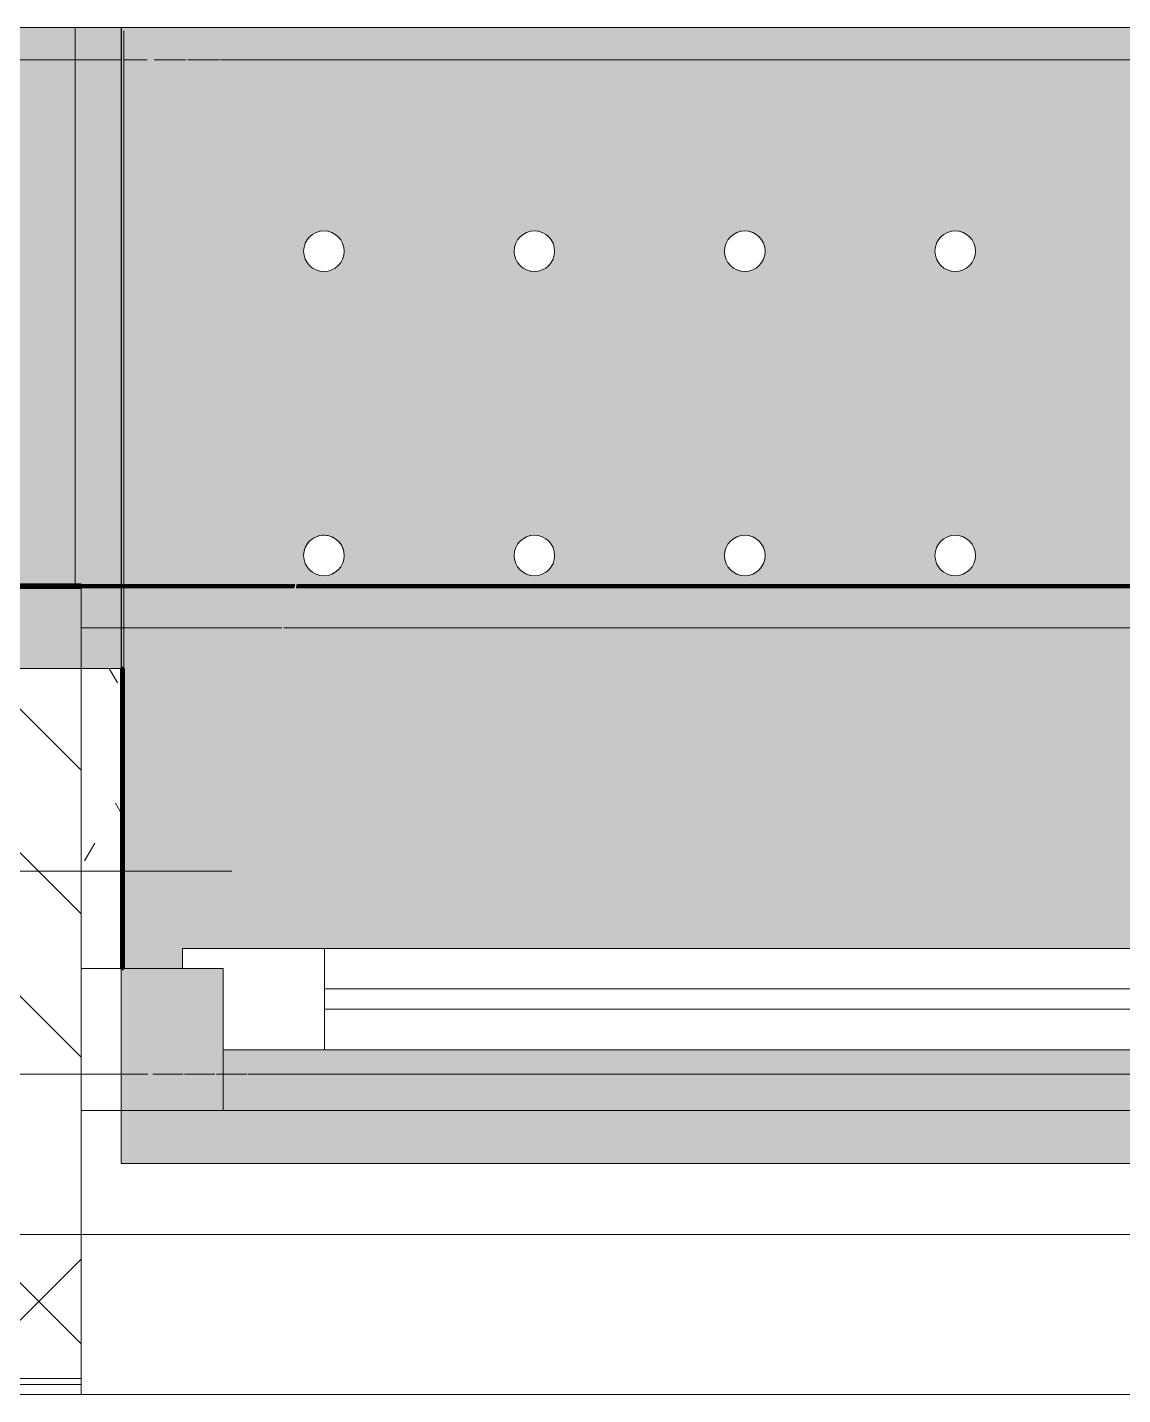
# Model space of a CAD drawing. Header units: millimetres. Extents: x 35524 to 235479, y -8553 to 29000.
# Drawn here: x 61584 to 62124, y -258 to 416 of the extents above; entities that cross this region are included whole.
import ezdxf

# ---------------------------------------------------------------- set-up
doc = ezdxf.new("R2010")
doc.units = ezdxf.units.MM
doc.linetypes.add('Осевая', pattern=[3175, 635, -476.25, 1587.5, -476.25])
for name, color, linetype, lineweight in [('A-GLAZ', 7, 'Continuous', 9), ('A-GLAZ-1', 7, 'Continuous', 13), ('A-WALL', 7, 'Continuous', 9), ('I-WALL', 7, 'Continuous', 9), ('Оси-2', 7, 'Осевая', 9)]:
    doc.layers.add(name, color=color, linetype=linetype, lineweight=lineweight)
for name, color, linetype, lineweight, true_color in [('A-WALL-1', 7, 'Continuous', 9, 0xc0c0c0), ('A-WALL-2', 7, 'Continuous', 9, 0xcbc7bf), ('I-WALL-12', 7, 'Continuous', 53, 0xeaa7bf), ('I-WALL-18', 7, 'Continuous', 80, 0xffd2ff), ('I-WALL-4', 7, 'Continuous', 9, 0xc0c0c0), ('I-WALL-5', 7, 'Continuous', 9, 0xcbc7bf), ('I-WALL-8', 7, 'Continuous', 80, 0xff80c0), ('S-WALL-ANLY', 7, 'Continuous', 13, 0x008040), ('S-WALL-ANLY-1', 7, 'Continuous', 5, 0x008040), ('Знаки-1', 7, 'Continuous', 9, 0xd4ccbd), ('Знаки-3', 9, 'Continuous', 9, 0x808080), ('Знаки-4', 7, 'Continuous', 9, 0xaba79f), ('Знаки-5', 7, 'Continuous', 9, 0xc1bbaf), ('Знаки-6', 7, 'Continuous', 9, 0xd5cdbe), ('Знаки-7', 7, 'Continuous', 9, 0xd1cabb), ('Знаки-8', 7, 'Continuous', 9, 0xccc5b7)]:
    doc.layers.add(name, color=color, linetype=linetype, lineweight=lineweight, true_color=true_color)
doc.layers.add('Знаки-2', color=7, linetype='Continuous', lineweight=9, transparency=0.5)
pattern_1 = [(0, (0, 0), (121.92, 30.48), [10.058, -81.382, 10.058, -81.382, -487.68]), (0, (0, 0), (121.92, 30.48), [-182.88, 10.058, -172.822, 10.058, -81.382, -213.36]), (0, (0, 0), (121.92, 30.48), [-457.2, 10.058, -50.902, 10.058, -142.342]), (120, (45.72, 15.24), (-87.356454, 90.345817), [10.058, -81.382, 10.058, -81.382, -487.68]), (120, (45.72, 15.24), (-87.356454, 90.345817), [-182.88, 10.058, -172.822, 10.058, -81.382, -213.36]), (120, (45.72, 15.24), (-87.356454, 90.345817), [-457.2, 10.058, -50.902, 10.058, -142.342]), (240, (60.96, 76.2), (-34.563546, -120.825817), [10.058, -81.382, 10.058, -81.382, -487.68]), (240, (60.96, 76.2), (-34.563546, -120.825817), [-182.88, 10.058, -172.822, 10.058, -81.382, -213.36]), (240, (60.96, 76.2), (-34.563546, -120.825817), [-457.2, 10.058, -50.902, 10.058, -142.342])]

# ---------------------------------------------------------------- blocks, each defined once
blk = doc.blocks.new('120_Окно_СКБ_2Ст - 120_Окно_СКБ_2Ст 2100х2400 _мал створка справа_-22446225-План отделки стен 3 этажа в осях 12-23')
at = {"layer": 'A-GLAZ'}
for p, q in [((993.33, -57), (-993.52, -57)), ((1002.44, -57), (993.6, -57)), ((1011.74, -57), (1002.9, -57)), ((1021.04, -57), (1012.2, -57)), ((1030.24, -57), (1022.43, -57)), ((1050, -57), (1030.24, -57)), ((270, -107), (930, -107)), ((930, -117), (270, -117)), ((1001.41, -127), (1030, -127))]:
    blk.add_line(p, q, dxfattribs=at)
at = {"layer": 'A-GLAZ-1'}
for p, q in [((980, -127), (980, -57)), ((980, -57), (1050, -57)), ((1050, -57), (1050, -127)), ((980, -87), (220, -87)), ((930, -137), (930, -87)), ((980, -127), (980, -87)), ((1050, -127), (980, -127)), ((1000, -127), (980, -127)), ((1000, -137), (1000, -127)), ((200, -137), (1000, -137)), ((1000, -137), (200, -137))]:
    blk.add_line(p, q, dxfattribs=at)
blk = doc.blocks.new('Зашивка радиатора_ с перфорацией М5 - Зашивка радиатора_ с перфорацией М5-V78-План отделки стен 3 этажа в осях 12-23')
at = {"layer": 'Знаки-2'}
h = blk.add_hatch(color=256, dxfattribs=at)
h.paths.add_polyline_path([(1750, 380), (-310, 380), (-310, -179.94), (1750, -179.94), (1750, 337)])
h.paths.add_polyline_path([(-251.57, 324), (869.76, 324), (869.76, 284), (889.76, 284), (889.76, 274), (-280.24, 274), (-279.34, 284), (-260.24, 284), (-260.24, 324), (-252, 324)])
h.paths.add_polyline_path([(1033.54, 324), (1699.76, 324), (1699.76, 284), (1719.76, 284), (1719.76, 274), (919.76, 274), (919.76, 284), (939.76, 284), (939.76, 324)])
h.paths.add_polyline_path([(1027.5, 90.35), (1032.5, 89.02), (1036.16, 85.35), (1037.5, 80.35), (1036.16, 75.35), (1032.5, 71.69), (1027.5, 70.35), (1022.5, 71.69), (1018.84, 75.35), (1017.5, 80.35), (1018.84, 85.35), (1022.5, 89.02), (1024.91, 90.01)])
h.paths.add_polyline_path([(1650, 90.35), (1655, 89.02), (1658.66, 85.35), (1660, 80.35), (1658.66, 75.35), (1655, 71.69), (1650, 70.35), (1645, 71.69), (1641.34, 75.35), (1640, 80.35), (1641.34, 85.35), (1645, 89.02), (1647.41, 90.01)])
h.paths.add_polyline_path([(1546.25, 90.35), (1551.25, 89.02), (1554.91, 85.35), (1556.25, 80.35), (1554.91, 75.35), (1551.25, 71.69), (1546.25, 70.35), (1541.25, 71.69), (1537.59, 75.35), (1536.25, 80.35), (1537.59, 85.35), (1541.25, 89.02), (1543.66, 90.01)])
h.paths.add_polyline_path([(1131.25, 90.35), (1136.25, 89.02), (1139.91, 85.35), (1141.25, 80.35), (1139.91, 75.35), (1136.25, 71.69), (1131.25, 70.35), (1126.25, 71.69), (1122.59, 75.35), (1121.25, 80.35), (1122.59, 85.35), (1126.25, 89.02), (1128.66, 90.01)])
h.paths.add_polyline_path([(923.75, 90.35), (928.75, 89.02), (932.41, 85.35), (933.75, 80.35), (932.41, 75.35), (928.75, 71.69), (923.75, 70.35), (918.75, 71.69), (915.09, 75.35), (913.75, 80.35), (915.09, 85.35), (918.75, 89.02), (921.16, 90.01)])
h.paths.add_polyline_path([(1442.5, 90.35), (1447.5, 89.02), (1451.16, 85.35), (1452.5, 80.35), (1451.16, 75.35), (1447.5, 71.69), (1442.5, 70.35), (1437.5, 71.69), (1433.84, 75.35), (1432.5, 80.35), (1433.84, 85.35), (1437.5, 89.02), (1439.91, 90.01)])
h.paths.add_polyline_path([(820, 90.35), (825, 89.02), (828.66, 85.35), (830, 80.35), (828.66, 75.35), (825, 71.69), (820, 70.35), (815, 71.69), (811.34, 75.35), (810, 80.35), (811.34, 85.35), (815, 89.02), (817.41, 90.01)])
h.paths.add_polyline_path([(1235, 90.35), (1240, 89.02), (1243.66, 85.35), (1245, 80.35), (1243.66, 75.35), (1240, 71.69), (1235, 70.35), (1230, 71.69), (1226.34, 75.35), (1225, 80.35), (1226.34, 85.35), (1230, 89.02), (1232.41, 90.01)])
h.paths.add_polyline_path([(1338.75, 90.35), (1343.75, 89.02), (1347.41, 85.35), (1348.75, 80.35), (1347.41, 75.35), (1343.75, 71.69), (1338.75, 70.35), (1333.75, 71.69), (1330.09, 75.35), (1328.75, 80.35), (1330.09, 85.35), (1333.75, 89.02), (1336.16, 90.01)])
h.paths.add_polyline_path([(-113.75, 90.35), (-108.75, 89.02), (-105.09, 85.35), (-103.75, 80.35), (-105.09, 75.35), (-108.75, 71.69), (-113.75, 70.35), (-118.75, 71.69), (-122.41, 75.35), (-123.75, 80.35), (-122.41, 85.35), (-118.75, 89.02), (-116.34, 90.01)])
h.paths.add_polyline_path([(-217.5, 90.35), (-212.5, 89.02), (-208.84, 85.35), (-207.5, 80.35), (-208.84, 75.35), (-212.5, 71.69), (-217.5, 70.35), (-222.5, 71.69), (-226.16, 75.35), (-227.5, 80.35), (-226.16, 85.35), (-222.5, 89.02), (-220.09, 90.01)])
h.paths.add_polyline_path([(-10, 90.35), (-5, 89.02), (-1.34, 85.35), (0, 80.35), (-1.34, 75.35), (-5, 71.69), (-10, 70.35), (-15, 71.69), (-18.66, 75.35), (-20, 80.35), (-18.66, 85.35), (-15, 89.02), (-12.59, 90.01)])
h.paths.add_polyline_path([(197.5, 90.35), (202.5, 89.02), (206.16, 85.35), (207.5, 80.35), (206.16, 75.35), (202.5, 71.69), (197.5, 70.35), (192.5, 71.69), (188.84, 75.35), (187.5, 80.35), (188.84, 85.35), (192.5, 89.02), (194.91, 90.01)])
h.paths.add_polyline_path([(93.75, 90.35), (98.75, 89.02), (102.41, 85.35), (103.75, 80.35), (102.41, 75.35), (98.75, 71.69), (93.75, 70.35), (88.75, 71.69), (85.09, 75.35), (83.75, 80.35), (85.09, 85.35), (88.75, 89.02), (91.16, 90.01)])
h.paths.add_polyline_path([(405, 90.35), (410, 89.02), (413.66, 85.35), (415, 80.35), (413.66, 75.35), (410, 71.69), (405, 70.35), (400, 71.69), (396.34, 75.35), (395, 80.35), (396.34, 85.35), (400, 89.02), (402.41, 90.01)])
h.paths.add_polyline_path([(301.25, 90.35), (306.25, 89.02), (309.91, 85.35), (311.25, 80.35), (309.91, 75.35), (306.25, 71.69), (301.25, 70.35), (296.25, 71.69), (292.59, 75.35), (291.25, 80.35), (292.59, 85.35), (296.25, 89.02), (298.66, 90.01)])
h.paths.add_polyline_path([(716.25, 90.35), (721.25, 89.02), (724.91, 85.35), (726.25, 80.35), (724.91, 75.35), (721.25, 71.69), (716.25, 70.35), (711.25, 71.69), (707.59, 75.35), (706.25, 80.35), (707.59, 85.35), (711.25, 89.02), (713.66, 90.01)])
h.paths.add_polyline_path([(612.5, 90.35), (617.5, 89.02), (621.16, 85.35), (622.5, 80.35), (621.16, 75.35), (617.5, 71.69), (612.5, 70.35), (607.5, 71.69), (603.84, 75.35), (602.5, 80.35), (603.84, 85.35), (607.5, 89.02), (609.91, 90.01)])
h.paths.add_polyline_path([(508.75, 90.35), (513.75, 89.02), (517.41, 85.35), (518.75, 80.35), (517.41, 75.35), (513.75, 71.69), (508.75, 70.35), (503.75, 71.69), (500.09, 75.35), (498.75, 80.35), (500.09, 85.35), (503.75, 89.02), (506.16, 90.01)])
h.paths.add_polyline_path([(1027.5, -59.65), (1032.5, -60.98), (1036.16, -64.65), (1037.5, -69.65), (1036.16, -74.65), (1032.5, -78.31), (1027.5, -79.65), (1022.5, -78.31), (1018.84, -74.65), (1017.5, -69.65), (1018.84, -64.65), (1022.5, -60.98), (1024.91, -59.99)])
h.paths.add_polyline_path([(1546.25, -59.65), (1551.25, -60.98), (1554.91, -64.65), (1556.25, -69.65), (1554.91, -74.65), (1551.25, -78.31), (1546.25, -79.65), (1541.25, -78.31), (1537.59, -74.65), (1536.25, -69.65), (1537.59, -64.65), (1541.25, -60.98), (1543.66, -59.99)])
h.paths.add_polyline_path([(716.25, -59.65), (721.25, -60.98), (724.91, -64.65), (726.25, -69.65), (724.91, -74.65), (721.25, -78.31), (716.25, -79.65), (711.25, -78.31), (707.59, -74.65), (706.25, -69.65), (707.59, -64.65), (711.25, -60.98), (713.66, -59.99)])
h.paths.add_polyline_path([(1442.5, -59.65), (1447.5, -60.98), (1451.16, -64.65), (1452.5, -69.65), (1451.16, -74.65), (1447.5, -78.31), (1442.5, -79.65), (1437.5, -78.31), (1433.84, -74.65), (1432.5, -69.65), (1433.84, -64.65), (1437.5, -60.98), (1439.91, -59.99)])
h.paths.add_polyline_path([(1650, -59.65), (1655, -60.98), (1658.66, -64.65), (1660, -69.65), (1658.66, -74.65), (1655, -78.31), (1650, -79.65), (1645, -78.31), (1641.34, -74.65), (1640, -69.65), (1641.34, -64.65), (1645, -60.98), (1647.41, -59.99)])
h.paths.add_polyline_path([(820, -59.65), (825, -60.98), (828.66, -64.65), (830, -69.65), (828.66, -74.65), (825, -78.31), (820, -79.65), (815, -78.31), (811.34, -74.65), (810, -69.65), (811.34, -64.65), (815, -60.98), (817.41, -59.99)])
h.paths.add_polyline_path([(923.75, -59.65), (928.75, -60.98), (932.41, -64.65), (933.75, -69.65), (932.41, -74.65), (928.75, -78.31), (923.75, -79.65), (918.75, -78.31), (915.09, -74.65), (913.75, -69.65), (915.09, -64.65), (918.75, -60.98), (921.16, -59.99)])
h.paths.add_polyline_path([(1131.25, -59.65), (1136.25, -60.98), (1139.91, -64.65), (1141.25, -69.65), (1139.91, -74.65), (1136.25, -78.31), (1131.25, -79.65), (1126.25, -78.31), (1122.59, -74.65), (1121.25, -69.65), (1122.59, -64.65), (1126.25, -60.98), (1128.66, -59.99)])
h.paths.add_polyline_path([(1235, -59.65), (1240, -60.98), (1243.66, -64.65), (1245, -69.65), (1243.66, -74.65), (1240, -78.31), (1235, -79.65), (1230, -78.31), (1226.34, -74.65), (1225, -69.65), (1226.34, -64.65), (1230, -60.98), (1232.41, -59.99)])
h.paths.add_polyline_path([(1338.75, -59.65), (1343.75, -60.98), (1347.41, -64.65), (1348.75, -69.65), (1347.41, -74.65), (1343.75, -78.31), (1338.75, -79.65), (1333.75, -78.31), (1330.09, -74.65), (1328.75, -69.65), (1330.09, -64.65), (1333.75, -60.98), (1336.16, -59.99)])
h.paths.add_polyline_path([(197.5, -59.65), (202.5, -60.98), (206.16, -64.65), (207.5, -69.65), (206.16, -74.65), (202.5, -78.31), (197.5, -79.65), (192.5, -78.31), (188.84, -74.65), (187.5, -69.65), (188.84, -64.65), (192.5, -60.98), (194.91, -59.99)])
h.paths.add_polyline_path([(-10, -59.65), (-5, -60.98), (-1.34, -64.65), (0, -69.65), (-1.34, -74.65), (-5, -78.31), (-10, -79.65), (-15, -78.31), (-18.66, -74.65), (-20, -69.65), (-18.66, -64.65), (-15, -60.98), (-12.59, -59.99)])
h.paths.add_polyline_path([(301.25, -59.65), (306.25, -60.98), (309.91, -64.65), (311.25, -69.65), (309.91, -74.65), (306.25, -78.31), (301.25, -79.65), (296.25, -78.31), (292.59, -74.65), (291.25, -69.65), (292.59, -64.65), (296.25, -60.98), (298.66, -59.99)])
h.paths.add_polyline_path([(405, -59.65), (410, -60.98), (413.66, -64.65), (415, -69.65), (413.66, -74.65), (410, -78.31), (405, -79.65), (400, -78.31), (396.34, -74.65), (395, -69.65), (396.34, -64.65), (400, -60.98), (402.41, -59.99)])
h.paths.add_polyline_path([(-113.75, -59.65), (-108.75, -60.98), (-105.09, -64.65), (-103.75, -69.65), (-105.09, -74.65), (-108.75, -78.31), (-113.75, -79.65), (-118.75, -78.31), (-122.41, -74.65), (-123.75, -69.65), (-122.41, -64.65), (-118.75, -60.98), (-116.34, -59.99)])
h.paths.add_polyline_path([(-217.5, -59.65), (-212.5, -60.98), (-208.84, -64.65), (-207.5, -69.65), (-208.84, -74.65), (-212.5, -78.31), (-217.5, -79.65), (-222.5, -78.31), (-226.16, -74.65), (-227.5, -69.65), (-226.16, -64.65), (-222.5, -60.98), (-220.09, -59.99)])
h.paths.add_polyline_path([(93.75, -59.65), (98.75, -60.98), (102.41, -64.65), (103.75, -69.65), (102.41, -74.65), (98.75, -78.31), (93.75, -79.65), (88.75, -78.31), (85.09, -74.65), (83.75, -69.65), (85.09, -64.65), (88.75, -60.98), (91.16, -59.99)])
h.paths.add_polyline_path([(508.75, -59.65), (513.75, -60.98), (517.41, -64.65), (518.75, -69.65), (517.41, -74.65), (513.75, -78.31), (508.75, -79.65), (503.75, -78.31), (500.09, -74.65), (498.75, -69.65), (500.09, -64.65), (503.75, -60.98), (506.16, -59.99)])
h.paths.add_polyline_path([(612.5, -59.65), (617.5, -60.98), (621.16, -64.65), (622.5, -69.65), (621.16, -74.65), (617.5, -78.31), (612.5, -79.65), (607.5, -78.31), (603.84, -74.65), (602.5, -69.65), (603.84, -64.65), (607.5, -60.98), (609.91, -59.99)])
for points in [[(1397.67, -163.94), (-310, -163.94), (-309, -179.94), (1750, -179.94), (1749.76, -163.94), (1488.7, -163.94)], [(1310.34, -163.94), (1300, -163.94), (1300.68, -179.94), (1340, -179.94), (1339.32, -163.94), (1311.34, -163.94)], [(1310.34, -163.94), (1300, -163.94), (1300.68, -179.94), (1340, -179.94), (1339.32, -163.94), (1311.34, -163.94)], [(1327.07, -163.94), (1310, -163.94), (1310.34, -179.94), (1330, -179.94), (1329.66, -163.94), (1328.66, -163.94)], [(1320, -163.94), (1310, -163.94), (1310.34, -179.94), (1330, -179.94), (1329.66, -163.94), (1322.59, -163.94)], [(1400, -163.94), (1400.68, -179.94), (1440, -179.94), (1439.32, -163.94), (1400.68, -163.94)], [(1428.66, -163.94), (1400, -163.94), (1400.68, -179.94), (1440, -179.94), (1439.32, -163.94), (1429.66, -163.94)], [(1412.93, -163.94), (1410, -163.94), (1410.34, -179.94), (1430, -179.94), (1429.66, -163.94), (1414.82, -163.94)], [(1412.93, -163.94), (1410, -163.94), (1410.34, -179.94), (1430, -179.94), (1429.66, -163.94), (1414.82, -163.94)], [(1534.14, -163.94), (1500, -163.94), (1500.68, -179.94), (1540, -179.94), (1539.32, -163.94), (1537.32, -163.94)], [(1515, -163.94), (1500, -163.94), (1500.68, -179.94), (1540, -179.94), (1539.32, -163.94), (1517.41, -163.94)], [(1520, -163.94), (1510, -163.94), (1510.34, -179.94), (1530, -179.94), (1529.66, -163.94), (1522.59, -163.94)], [(1527.07, -163.94), (1510, -163.94), (1510.34, -179.94), (1530, -179.94), (1529.66, -163.94), (1528.66, -163.94)], [(1625, -163.94), (1600, -163.94), (1600.68, -179.94), (1640, -179.94), (1639.32, -163.94), (1625.18, -163.94)], [(1610, -163.94), (1600, -163.94), (1600.68, -179.94), (1640, -179.94), (1639.32, -163.94), (1610.34, -163.94)], [(1618.18, -163.94), (1610, -164.84), (1610.34, -179.94), (1630, -179.94), (1629.66, -163.94), (1620, -163.94)], [(1618.18, -163.94), (1610, -164.84), (1610.34, -179.94), (1630, -179.94), (1629.66, -163.94), (1620, -163.94)]]:
    blk.add_hatch(color=256, dxfattribs=at).paths.add_polyline_path(points)
at = {"layer": 'Знаки-1'}
for p, q in [((1311.28, -163.94), (1314.82, -163.94)), ((1314.82, -163.94), (1311.28, -163.94)), ((1315, -163.94), (1325, -163.94)), ((1325, -163.94), (1315, -163.94)), ((1325.18, -163.94), (1328.72, -163.94)), ((1328.72, -163.94), (1325.18, -163.94)), ((1411.28, -163.94), (1414.82, -163.94)), ((1414.82, -163.94), (1411.28, -163.94)), ((1415, -163.94), (1425, -163.94)), ((1420, -163.94), (1415, -163.94)), ((1425, -163.94), (1420, -163.94)), ((1425.18, -163.94), (1428.72, -163.94)), ((1428.72, -163.94), (1425.18, -163.94)), ((1510, -163.94), (1514.81, -163.94)), ((1512.93, -163.94), (1510, -163.94)), ((1514.81, -163.94), (1512.93, -163.94)), ((1515, -163.94), (1525, -163.94)), ((1525, -163.94), (1515, -163.94)), ((1525.19, -163.94), (1530, -163.94)), ((1528.66, -163.94), (1525.19, -163.94)), ((1530, -163.94), (1528.66, -163.94)), ((1611.28, -163.94), (1614.82, -163.94)), ((1614.82, -163.94), (1611.28, -163.94)), ((1615, -163.94), (1617.39, -163.94)), ((1617.39, -163.94), (1615, -163.94)), ((1618.16, -163.94), (1625, -163.94)), ((1625, -163.94), (1618.16, -163.94)), ((1625.18, -163.94), (1628.72, -163.94)), ((1628.72, -163.94), (1625.18, -163.94)), ((1311.28, -179.94), (1314.82, -179.94)), ((1314.82, -179.94), (1311.28, -179.94)), ((1315, -179.94), (1325, -179.94)), ((1320, -179.94), (1315, -179.94)), ((1325, -179.94), (1320, -179.94)), ((1325.18, -179.94), (1328.72, -179.94)), ((1328.72, -179.94), (1325.18, -179.94)), ((1411.28, -179.94), (1414.82, -179.94)), ((1414.82, -179.94), (1411.28, -179.94)), ((1415, -179.94), (1420, -179.94)), ((1420, -179.94), (1415, -179.94)), ((1420, -179.94), (1425, -179.94)), ((1425, -179.94), (1420, -179.94)), ((1425.18, -179.94), (1428.72, -179.94)), ((1428.72, -179.94), (1425.18, -179.94)), ((1510, -179.94), (1510.34, -179.94)), ((1510.34, -179.94), (1510, -179.94)), ((1510.34, -179.94), (1514.81, -179.94)), ((1511.34, -179.94), (1510.34, -179.94)), ((1514.81, -179.94), (1511.34, -179.94)), ((1515, -179.94), (1522.59, -179.94)), ((1517.41, -179.94), (1515, -179.94)), ((1525, -179.94), (1517.41, -179.94)), ((1522.59, -179.94), (1525, -179.94)), ((1525.19, -179.94), (1528.66, -179.94)), ((1527.07, -179.94), (1525.19, -179.94)), ((1530, -179.94), (1527.07, -179.94)), ((1528.66, -179.94), (1530, -179.94)), ((1611.28, -179.94), (1614.82, -179.94)), ((1614.82, -179.94), (1611.28, -179.94)), ((1615, -179.94), (1620, -179.94)), ((1620, -179.94), (1615, -179.94)), ((1620, -179.94), (1625, -179.94)), ((1625, -179.94), (1620, -179.94)), ((1625.18, -179.94), (1628.72, -179.94)), ((1628.72, -179.94), (1625.18, -179.94))]:
    blk.add_line(p, q, dxfattribs=at)
at = {"layer": 'Знаки-3'}
for p, q in [((1750, 380), (-310, 380)), ((1750, 284), (1750, 380)), ((1750, -179.94), (1750, 136)), ((-310, -179.94), (1750, -179.94))]:
    blk.add_line(p, q, dxfattribs=at)
for centre, start, end in [((1338.75, 80.35), 0, 180), ((1442.5, 80.35), 0, 180), ((1546.25, 80.35), 0, 180), ((1650, 80.35), 0, 180), ((1338.75, 80.35), 180, 0), ((1442.5, 80.35), 180, 360), ((1546.25, 80.35), 180, 0), ((1650, 80.35), 180, 360), ((1338.75, -69.65), 0, 180), ((1442.5, -69.65), 0, 180), ((1546.25, -69.65), 0, 180), ((1650, -69.65), 0, 180), ((1338.75, -69.65), 180, 0), ((1442.5, -69.65), 180, 0), ((1546.25, -69.65), 180, 0), ((1650, -69.65), 180, 0)]:
    blk.add_arc(centre, 10, start, end, dxfattribs=at)
at = {"layer": 'Знаки-4'}
for p, q in [((-310, 380), (1750, 380)), ((1750, 380), (1750, 284)), ((-262.14, -163.94), (1700.94, -163.94)), ((1701.52, -163.94), (1717.19, -163.94)), ((1718.02, -163.94), (1733.69, -163.94)), ((1737.19, -163.94), (1744.39, -163.94)), ((1744.47, -163.94), (1748.7, -163.94)), ((1749.76, -179.94), (-309, -179.94)), ((1748.7, -179.94), (-308.59, -179.94))]:
    blk.add_line(p, q, dxfattribs=at)
for centre, start, end in [((1338.75, 80.35), 0, 180), ((1442.5, 80.35), 0, 180), ((1546.25, 80.35), 0, 180), ((1650, 80.35), 0, 180), ((1338.75, 80.35), 180, 360), ((1442.5, 80.35), 180, 360), ((1546.25, 80.35), 180, 360), ((1650, 80.35), 180, 255), ((1650, 80.35), 255, 360), ((1338.75, -69.65), 0, 180), ((1442.5, -69.65), 0, 180), ((1546.25, -69.65), 0, 180), ((1650, -69.65), 0, 180), ((1338.75, -69.65), 180, 360), ((1442.5, -69.65), 180, 360), ((1546.25, -69.65), 180, 360), ((1650, -69.65), 180, 360)]:
    blk.add_arc(centre, 10, start, end, dxfattribs=at)
at = {"layer": 'Знаки-5'}
for p, q in [((1750, 136), (1750, -179.94)), ((1300, -163.94), (1240, -163.94)), ((1300, -163.94), (1310, -163.94)), ((1310, -163.94), (1300, -163.94)), ((1310, -163.94), (1330, -163.94)), ((1330, -163.94), (1310, -163.94)), ((1330, -163.94), (1340, -163.94)), ((1340, -163.94), (1330, -163.94)), ((1400, -163.94), (1340, -163.94)), ((1400, -163.94), (1440, -163.94)), ((1440, -163.94), (1400, -163.94)), ((1500, -163.94), (1440, -163.94)), ((1500, -163.94), (1540, -163.94)), ((1540, -163.94), (1500, -163.94)), ((1600, -163.94), (1540, -163.94)), ((1600, -163.94), (1600.68, -163.94)), ((1600.68, -163.94), (1600, -163.94)), ((1602.68, -163.94), (1610, -163.94)), ((1610, -163.94), (1602.68, -163.94)), ((1610, -163.94), (1617.41, -163.94)), ((1617.41, -163.94), (1610, -163.94)), ((1618.17, -163.94), (1630, -163.94)), ((1630, -163.94), (1618.17, -163.94)), ((1630, -163.94), (1634.14, -163.94)), ((1634.14, -163.94), (1630, -163.94)), ((1634.82, -163.94), (1640, -163.94)), ((1640, -163.94), (1634.82, -163.94)), ((1700.94, -163.94), (1640, -163.94)), ((1717.19, -163.94), (1701.52, -163.94)), ((1733.69, -163.94), (1718.02, -163.94)), ((1744.39, -163.94), (1737.19, -163.94)), ((1748.7, -163.94), (1744.47, -163.94)), ((1240, -179.94), (1300, -179.94)), ((1300, -179.94), (1310, -179.94)), ((1310, -179.94), (1300, -179.94)), ((1310, -179.94), (1330, -179.94)), ((1330, -179.94), (1310, -179.94)), ((1330, -179.94), (1340, -179.94)), ((1340, -179.94), (1330, -179.94)), ((1340, -179.94), (1400, -179.94)), ((1400, -179.94), (1440, -179.94)), ((1440, -179.94), (1400, -179.94)), ((1440, -179.94), (1500, -179.94)), ((1500, -179.94), (1540, -179.94)), ((1540, -179.94), (1500, -179.94)), ((1540, -179.94), (1600, -179.94)), ((1600, -179.94), (1610, -179.94)), ((1610, -179.94), (1600, -179.94)), ((1610, -179.94), (1630, -179.94)), ((1630, -179.94), (1610, -179.94)), ((1630, -179.94), (1640, -179.94)), ((1640, -179.94), (1630, -179.94)), ((1640, -179.94), (1748.7, -179.94))]:
    blk.add_line(p, q, dxfattribs=at)
at = {"layer": 'Знаки-6'}
for p, q in [((1314.82, -163.94), (1311.34, -163.94)), ((1325, -163.94), (1315, -163.94)), ((1328.66, -163.94), (1325.18, -163.94)), ((1414.82, -163.94), (1411.34, -163.94)), ((1425, -163.94), (1415, -163.94)), ((1428.66, -163.94), (1425.18, -163.94)), ((1514.82, -163.94), (1511.34, -163.94)), ((1525, -163.94), (1515, -163.94)), ((1528.66, -163.94), (1525.18, -163.94)), ((1614.82, -163.94), (1611.34, -163.94)), ((1617.41, -163.94), (1615, -163.94)), ((1625, -163.94), (1618.18, -163.94)), ((1628.66, -163.94), (1625.18, -163.94)), ((1750, -163.94), (1750, -179.94)), ((1311.34, -179.94), (1314.82, -179.94)), ((1315, -179.94), (1325, -179.94)), ((1325.18, -179.94), (1328.66, -179.94)), ((1411.34, -179.94), (1414.82, -179.94)), ((1415, -179.94), (1425, -179.94)), ((1425.18, -179.94), (1428.66, -179.94)), ((1511.34, -179.94), (1514.82, -179.94)), ((1515, -179.94), (1525, -179.94)), ((1525.18, -179.94), (1528.66, -179.94)), ((1611.34, -179.94), (1614.82, -179.94)), ((1615, -179.94), (1625, -179.94)), ((1625.18, -179.94), (1628.66, -179.94))]:
    blk.add_line(p, q, dxfattribs=at)
at = {"layer": 'Знаки-7'}
for p, q in [((1310, -163.94), (1300.68, -163.94)), ((1310, -163.94), (1310.34, -163.94)), ((1311.34, -163.94), (1310, -163.94)), ((1310.34, -163.94), (1314.81, -163.94)), ((1312.93, -163.94), (1311.34, -163.94)), ((1314.81, -163.94), (1312.93, -163.94)), ((1315, -163.94), (1325, -163.94)), ((1317.41, -163.94), (1315, -163.94)), ((1325, -163.94), (1317.41, -163.94)), ((1325.19, -163.94), (1327.07, -163.94)), ((1330, -163.94), (1325.19, -163.94)), ((1327.07, -163.94), (1330, -163.94)), ((1339.32, -163.94), (1330, -163.94)), ((1410, -163.94), (1400.68, -163.94)), ((1410, -163.94), (1414.81, -163.94)), ((1411.34, -163.94), (1410, -163.94)), ((1414.81, -163.94), (1411.34, -163.94)), ((1415, -163.94), (1417.41, -163.94)), ((1425, -163.94), (1415, -163.94)), ((1417.41, -163.94), (1420, -163.94)), ((1420, -163.94), (1425, -163.94)), ((1425.19, -163.94), (1428.66, -163.94)), ((1430, -163.94), (1425.19, -163.94)), ((1428.66, -163.94), (1430, -163.94)), ((1439.32, -163.94), (1430, -163.94)), ((1510, -163.94), (1500.68, -163.94)), ((1511.28, -163.94), (1514.82, -163.94)), ((1514.82, -163.94), (1511.28, -163.94)), ((1515, -163.94), (1525, -163.94)), ((1525, -163.94), (1515, -163.94)), ((1525.18, -163.94), (1528.72, -163.94)), ((1528.72, -163.94), (1525.18, -163.94)), ((1539.32, -163.94), (1530, -163.94)), ((1610, -163.94), (1602.68, -163.94)), ((1610, -163.94), (1614.81, -163.94)), ((1614.81, -163.94), (1610, -163.94)), ((1615, -163.94), (1617.41, -163.94)), ((1617.41, -163.94), (1615, -163.94)), ((1618.17, -163.94), (1625, -163.94)), ((1625, -163.94), (1618.17, -163.94)), ((1625.19, -163.94), (1629.66, -163.94)), ((1630, -163.94), (1625.19, -163.94)), ((1629.66, -163.94), (1630, -163.94)), ((1634.14, -163.94), (1630, -163.94)), ((1639.32, -163.94), (1634.73, -163.94)), ((1300.68, -179.94), (1310, -179.94)), ((1310, -179.94), (1311.34, -179.94)), ((1311.34, -179.94), (1310, -179.94)), ((1311.34, -179.94), (1314.81, -179.94)), ((1312.93, -179.94), (1311.34, -179.94)), ((1314.81, -179.94), (1312.93, -179.94)), ((1315, -179.94), (1317.41, -179.94)), ((1320, -179.94), (1315, -179.94)), ((1317.41, -179.94), (1320, -179.94)), ((1320, -179.94), (1325, -179.94)), ((1325, -179.94), (1320, -179.94)), ((1325.19, -179.94), (1328.66, -179.94)), ((1327.07, -179.94), (1325.19, -179.94)), ((1330, -179.94), (1327.07, -179.94)), ((1328.66, -179.94), (1330, -179.94)), ((1330, -179.94), (1339.32, -179.94)), ((1400.68, -179.94), (1410, -179.94)), ((1410, -179.94), (1410.34, -179.94)), ((1410.34, -179.94), (1410, -179.94)), ((1410.34, -179.94), (1414.81, -179.94)), ((1411.34, -179.94), (1410.34, -179.94)), ((1412.93, -179.94), (1411.34, -179.94)), ((1414.81, -179.94), (1412.93, -179.94)), ((1415, -179.94), (1422.59, -179.94)), ((1420, -179.94), (1415, -179.94)), ((1425, -179.94), (1420, -179.94)), ((1422.59, -179.94), (1425, -179.94)), ((1425.19, -179.94), (1428.66, -179.94)), ((1427.07, -179.94), (1425.19, -179.94)), ((1428.66, -179.94), (1427.07, -179.94)), ((1428.66, -179.94), (1429.66, -179.94)), ((1430, -179.94), (1428.66, -179.94)), ((1429.66, -179.94), (1430, -179.94)), ((1430, -179.94), (1439.32, -179.94)), ((1500.68, -179.94), (1510, -179.94)), ((1511.28, -179.94), (1514.82, -179.94)), ((1514.82, -179.94), (1511.28, -179.94)), ((1515, -179.94), (1520, -179.94)), ((1525, -179.94), (1515, -179.94)), ((1520, -179.94), (1525, -179.94)), ((1525.18, -179.94), (1528.72, -179.94)), ((1528.72, -179.94), (1525.18, -179.94)), ((1530, -179.94), (1539.32, -179.94)), ((1600.68, -179.94), (1610, -179.94)), ((1610, -179.94), (1610.34, -179.94)), ((1611.34, -179.94), (1610, -179.94)), ((1610.34, -179.94), (1611.34, -179.94)), ((1611.34, -179.94), (1614.81, -179.94)), ((1614.81, -179.94), (1611.34, -179.94)), ((1615, -179.94), (1617.41, -179.94)), ((1622.59, -179.94), (1615, -179.94)), ((1617.41, -179.94), (1620, -179.94)), ((1620, -179.94), (1625, -179.94)), ((1625, -179.94), (1622.59, -179.94)), ((1625.19, -179.94), (1628.66, -179.94)), ((1628.66, -179.94), (1625.19, -179.94)), ((1628.66, -179.94), (1629.66, -179.94)), ((1630, -179.94), (1628.66, -179.94)), ((1629.66, -179.94), (1630, -179.94)), ((1630, -179.94), (1639.32, -179.94))]:
    blk.add_line(p, q, dxfattribs=at)
at = {"layer": 'Знаки-8'}
for p, q in [((1300, -163.94), (1310, -163.94)), ((1305.86, -163.94), (1300, -163.94)), ((1310, -163.94), (1305.86, -163.94)), ((1311.28, -163.94), (1314.82, -163.94)), ((1314.82, -163.94), (1311.28, -163.94)), ((1315, -163.94), (1325, -163.94)), ((1325, -163.94), (1315, -163.94)), ((1325.18, -163.94), (1328.72, -163.94)), ((1328.72, -163.94), (1325.18, -163.94)), ((1330, -163.94), (1334.14, -163.94)), ((1340, -163.94), (1330, -163.94)), ((1334.14, -163.94), (1340, -163.94)), ((1400, -163.94), (1400.68, -163.94)), ((1410, -163.94), (1400, -163.94)), ((1400.68, -163.94), (1410, -163.94)), ((1410, -163.94), (1414.81, -163.94)), ((1414.81, -163.94), (1410, -163.94)), ((1415, -163.94), (1425, -163.94)), ((1425, -163.94), (1415, -163.94)), ((1425.19, -163.94), (1430, -163.94)), ((1430, -163.94), (1425.19, -163.94)), ((1430, -163.94), (1440, -163.94)), ((1440, -163.94), (1430, -163.94)), ((1500, -163.94), (1510, -163.94)), ((1510, -163.94), (1500, -163.94)), ((1510, -163.94), (1514.81, -163.94)), ((1514.81, -163.94), (1510, -163.94)), ((1515, -163.94), (1517.41, -163.94)), ((1525, -163.94), (1515, -163.94)), ((1517.41, -163.94), (1525, -163.94)), ((1525.19, -163.94), (1530, -163.94)), ((1530, -163.94), (1525.19, -163.94)), ((1530, -163.94), (1540, -163.94)), ((1540, -163.94), (1530, -163.94)), ((1600, -163.94), (1600.68, -163.94)), ((1600.68, -163.94), (1600, -163.94)), ((1602.68, -163.94), (1610, -163.94)), ((1610, -163.94), (1602.68, -163.94)), ((1611.28, -163.94), (1614.82, -163.94)), ((1614.82, -163.94), (1611.28, -163.94)), ((1615, -163.94), (1617.39, -163.94)), ((1617.39, -163.94), (1615, -163.94)), ((1618.16, -163.94), (1625, -163.94)), ((1625, -163.94), (1618.16, -163.94)), ((1625.18, -163.94), (1628.72, -163.94)), ((1628.72, -163.94), (1625.18, -163.94)), ((1630, -163.94), (1634.14, -163.94)), ((1634.14, -163.94), (1630, -163.94)), ((1634.82, -163.94), (1640, -163.94)), ((1640, -163.94), (1634.82, -163.94)), ((1750, -179.94), (1750, -163.94)), ((1300, -179.94), (1310, -179.94)), ((1310, -179.94), (1300, -179.94)), ((1311.28, -179.94), (1314.82, -179.94)), ((1314.82, -179.94), (1311.28, -179.94)), ((1315, -179.94), (1325, -179.94)), ((1325, -179.94), (1315, -179.94)), ((1325.18, -179.94), (1328.72, -179.94)), ((1328.72, -179.94), (1325.18, -179.94)), ((1330, -179.94), (1340, -179.94)), ((1340, -179.94), (1330, -179.94)), ((1400, -179.94), (1400.68, -179.94)), ((1400.68, -179.94), (1400, -179.94)), ((1400.68, -179.94), (1402.68, -179.94)), ((1402.68, -179.94), (1400.68, -179.94)), ((1402.68, -179.94), (1405.86, -179.94)), ((1405.86, -179.94), (1402.68, -179.94)), ((1405.86, -179.94), (1410, -179.94)), ((1410, -179.94), (1405.86, -179.94)), ((1410, -179.94), (1414.81, -179.94)), ((1414.81, -179.94), (1410, -179.94)), ((1415, -179.94), (1425, -179.94)), ((1425, -179.94), (1415, -179.94)), ((1425.19, -179.94), (1430, -179.94)), ((1430, -179.94), (1425.19, -179.94)), ((1430, -179.94), (1434.14, -179.94)), ((1434.14, -179.94), (1430, -179.94)), ((1434.14, -179.94), (1437.32, -179.94)), ((1437.32, -179.94), (1434.14, -179.94)), ((1437.32, -179.94), (1439.32, -179.94)), ((1439.32, -179.94), (1437.32, -179.94)), ((1439.32, -179.94), (1440, -179.94)), ((1440, -179.94), (1439.32, -179.94)), ((1500, -179.94), (1510, -179.94)), ((1510, -179.94), (1500, -179.94)), ((1510, -179.94), (1514.81, -179.94)), ((1514.81, -179.94), (1510, -179.94)), ((1515, -179.94), (1525, -179.94)), ((1525, -179.94), (1515, -179.94)), ((1525.19, -179.94), (1530, -179.94)), ((1530, -179.94), (1525.19, -179.94)), ((1530, -179.94), (1540, -179.94)), ((1540, -179.94), (1530, -179.94)), ((1600, -179.94), (1610, -179.94)), ((1610, -179.94), (1600, -179.94)), ((1611.28, -179.94), (1614.82, -179.94)), ((1614.82, -179.94), (1611.28, -179.94)), ((1615, -179.94), (1625, -179.94)), ((1625, -179.94), (1615, -179.94)), ((1625.18, -179.94), (1628.72, -179.94)), ((1628.72, -179.94), (1625.18, -179.94)), ((1630, -179.94), (1640, -179.94)), ((1640, -179.94), (1630, -179.94))]:
    blk.add_line(p, q, dxfattribs=at)
blk = doc.blocks.new('Зашивка без перфорации М3 - М3_14-30988463-План отделки стен 3 этажа в осях 12-23')
at = {"layer": 'Знаки-2'}
for points in [[(-410, 136), (-430, 136), (-429.76, -179.94), (-230, -179.94), (-230.08, 96), (-410, 96)], [(-430, -163.94), (-429.76, -179.94), (-230, -179.94), (-230, -163.94), (-429.76, -163.94)]]:
    blk.add_hatch(color=256, dxfattribs=at).paths.add_polyline_path(points)
at = {"layer": 'Знаки-3'}
blk.add_line((-429.76, -179.94), (-230, -179.94), dxfattribs=at)
at = {"layer": 'Знаки-4'}
for p, q in [((-430, 136), (-430, -179.24)), ((-407.06, -163.94), (-230, -163.94)), ((-230, -179.94), (-407.06, -179.94)), ((-230, -179.94), (-407.06, -179.94))]:
    blk.add_line(p, q, dxfattribs=at)
at = {"layer": 'Знаки-5'}
for p, q in [((-429.76, -163.94), (-407.06, -163.94)), ((-230, -163.94), (-407.06, -163.94)), ((-407.06, -179.94), (-429.76, -179.94)), ((-407.06, -179.94), (-429.76, -179.94)), ((-407.06, -179.94), (-230, -179.94))]:
    blk.add_line(p, q, dxfattribs=at)
at = {"layer": 'Знаки-6'}
blk.add_line((-430, -163.94), (-430, -179.24), dxfattribs=at)
at = {"layer": 'Знаки-7'}
for p, q in [((-430, -163.94), (-430, -179.24)), ((-407.06, -163.94), (-429.76, -163.94)), ((-429.76, -179.94), (-407.06, -179.94))]:
    blk.add_line(p, q, dxfattribs=at)
at = {"layer": 'Знаки-8'}
blk.add_line((-430, -179.24), (-430, 116), dxfattribs=at)
blk = doc.blocks.new('Зашивка_ опоясывающая панель - Зашивка_ опоясывающая панель-V79-План отделки стен 3 этажа в осях 12-23')
at = {"layer": 'Знаки-2'}
for points in [[(-427.06, -96), (-406, -96), (-407.06, 180), (-430, 179.94), (-430, -96)], [(-407.06, -160), (-406, -160), (-407.06, 180), (-430, 179.94), (-430, -96), (-427.06, -96), (-427.06, -136), (-407.06, -136)]]:
    blk.add_hatch(color=256, dxfattribs=at).paths.add_polyline_path(points)
at = {"layer": 'Знаки-3'}
blk.add_line((-430, 180), (-406, 180), dxfattribs=at)
at = {"layer": 'Знаки-4'}
for p, q in [((-430, 180), (-406, 180)), ((-430, 180), (-406, 180)), ((-430, -96), (-430, 179.94)), ((-406, 178.31), (-406, 176.23)), ((-406, 176.18), (-406, -160))]:
    blk.add_line(p, q, dxfattribs=at)
at = {"layer": 'Знаки-5'}
for p, q in [((-430, 180), (-406, 180)), ((-430, 163.94), (-430, -96)), ((-430, -96), (-430, 163.94)), ((-406, 163.94), (-406, -96)), ((-406, -96), (-406, 163.94))]:
    blk.add_line(p, q, dxfattribs=at)
at = {"layer": 'Знаки-7'}
for p, q in [((-430, 179.94), (-430, 163.94)), ((-406, 176.23), (-406, 178.31)), ((-406, 163.94), (-406, 176.18))]:
    blk.add_line(p, q, dxfattribs=at)
at = {"layer": 'Знаки-8'}
for p, q in [((-430, 179.94), (-430, 163.94)), ((-430, 163.94), (-430, 179.94)), ((-406, 178.31), (-406, 176.23)), ((-406, 176.23), (-406, 178.31)), ((-406, 176.18), (-406, 163.94)), ((-406, 163.94), (-406, 176.18)), ((-430, 163.94), (-430, -96)), ((-406, -96), (-406, 163.94))]:
    blk.add_line(p, q, dxfattribs=at)

msp = doc.modelspace()

# ---------------------------------------------------------------- hatches: boundary and pattern name
at = {"layer": 'A-WALL'}
h = msp.add_hatch(dxfattribs=at)
h.set_pattern_fill('FP_19', color=256, style=0, pattern_type=2)
h.set_pattern_definition([(135, (0, 0), (-35.35534, -35.35534), [])])
h.paths.add_polyline_path([(64166.88, -100), (64260, -100), (64260, 100), (63710, 100), (63710, -100), (63802.75, -100)])
h.paths.add_polyline_path([(61610, -100), (61610, 100), (61410, 100), (61410, -100)])
h.paths.add_polyline_path([(65410, -100), (65410, 100), (65160, 100), (65160, -100), (65259.28, -100)])
h.paths.add_polyline_path([(57794.57, -100), (57810, -100), (57810, 100), (56910, 100), (56910, -100), (57612.51, -100)])
h.paths.add_polyline_path([(42660, -100), (42910, -100), (42910, 100), (42660, 100)])
h.paths.add_polyline_path([(44310, -100), (44310, 100), (43410, 100), (43410, -100), (44139.62, -100)])
h.paths.add_polyline_path([(47910, -100), (48160, -100), (48160, 100), (47910, 100)])
h.paths.add_polyline_path([(52660, -100), (52660, 100), (52410, 100), (52410, -100), (52514.66, -100)])
h.paths.add_polyline_path([(41760, -100), (41760, 100), (41140, 100), (41140, -100), (41590.69, -100)])
h.paths.add_polyline_path([(51010, -100), (51010, 100), (50260, 100), (50260, -100), (50694, -100)])
h.paths.add_polyline_path([(54760, -100), (55510, -100), (55510, 100), (54760, 100)])
h = msp.add_hatch(dxfattribs=at)
h.set_pattern_fill('FP_20', color=256, style=0, pattern_type=2)
h.set_pattern_definition([(45, (0, 0), (-70.71068, 70.71068), []), (135, (0, 0), (-70.71068, -70.71068), [])])
h.paths.add_polyline_path([(75700, -250), (75700, -100), (71560, -101), (71560, -250), (73270.19, -250)])
h.paths.add_polyline_path([(61610, -250), (61610, -100), (60910, -100), (60910, -250), (61410, -250)])
h.paths.add_polyline_path([(65410, -250), (66160, -250), (66160, -100), (65160, -101), (65160, -250), (65259.28, -250)])
h.paths.add_polyline_path([(63710, -250), (64260, -250), (64260, -100), (63710, -101)])
h.paths.add_polyline_path([(70660, -250), (70660, -100), (67060, -101), (67060, -250), (70357.13, -250)])
h.paths.add_polyline_path([(56627.09, -250), (57810, -250), (57810, -100), (56627.09, -100)])
at = {"layer": 'I-WALL'}
h = msp.add_hatch(dxfattribs=at)
h.set_pattern_fill('FP_71', color=256, style=0, pattern_type=2)
h.set_pattern_definition(pattern_1)
h.paths.add_polyline_path([(64166.88, 100), (64260, 100), (64260, 140), (63710, 140), (63710, 100), (63802.75, 100)])
h.paths.add_polyline_path([(65410, 100), (65410, 140), (65160, 140), (65160, 100), (65259.28, 100)])
h.paths.add_polyline_path([(61610, 100), (61610, 140), (61430, 140), (61430, 100)])
h = msp.add_hatch(dxfattribs=at)
h.set_pattern_fill('FP_71', color=256, style=0, pattern_type=2)
h.set_pattern_definition(pattern_1)
h.paths.add_polyline_path([(61617.96, -48), (61630, -48), (61630, 100), (61610, 100), (61610, -48)])

# ---------------------------------------------------------------- linework, layer by layer
at = {"layer": 'A-WALL'}
for p, q in [((61410, 100), (61610, 100)), ((61610, -100), (61410, -100)), ((60910, -250), (61610, -250)), ((60910, -253), (61610, -253))]:
    msp.add_line(p, q, dxfattribs=at)
at = {"layer": 'A-WALL-1'}
for p, q in [((61610, -258), (61610, -48)), ((55510, -258), (66160, -258))]:
    msp.add_line(p, q, dxfattribs=at)
at = {"layer": 'A-WALL-2'}
for p, q in [((61645.32, -100), (61660.28, -100)), ((61661.07, -100), (61676.02, -100)), ((61676.81, -100), (61691.77, -100)), ((61692.23, -100), (63628.43, -100))]:
    msp.add_line(p, q, dxfattribs=at)
at = {"layer": 'I-WALL-12'}
for p, q in [((61610, 141), (61629.76, 141)), ((61629.76, 140), (61610, 140)), ((61630, 141), (61715.36, 141)), ((61715.06, 140), (61630, 140)), ((63610.56, 140), (61716.13, 140)), ((61716.43, 141), (63610.28, 141))]:
    msp.add_line(p, q, dxfattribs=at)
at = {"layer": 'I-WALL-18'}
for p, q in [((61631, 100), (61630, 100)), ((61630, 100), (61630, -48)), ((61631, -48), (61631, 100)), ((61630, -48), (61631, -48))]:
    msp.add_line(p, q, dxfattribs=at)
at = {"layer": 'I-WALL-4'}
for p, q in [((61610, 140), (61610, -48)), ((61630, 100), (61610, 100)), ((61610, -48), (61630, -48)), ((61642.97, -100), (61610, -100))]:
    msp.add_line(p, q, dxfattribs=at)
at = {"layer": 'I-WALL-5'}
for p, q in [((61610, 120), (61629.76, 120)), ((61630, 120), (61709.05, 120)), ((61710.05, 120), (63616.14, 120))]:
    msp.add_line(p, q, dxfattribs=at)
at = {"layer": 'I-WALL-8'}
for p, q in [((61610, 141), (61430, 141)), ((61430, 140), (61610, 140)), ((61610, 140), (61610, 141))]:
    msp.add_line(p, q, dxfattribs=at)
at = {"layer": 'S-WALL-ANLY'}
for p, q in [((63710, -179), (61610, -179)), ((61610, -179), (63710, -179))]:
    msp.add_line(p, q, dxfattribs=at)
at = {"layer": 'S-WALL-ANLY-1'}
msp.add_line((60910, -179), (61610, -179), dxfattribs=at)
at = {"layer": 'Оси-2'}
msp.add_line((38824.43, 0), (82060, 0), dxfattribs=at)

# ---------------------------------------------------------------- block references
at = {"layer": 'A-GLAZ', "rotation": 180}
msp.add_blockref('120_Окно_СКБ_2Ст - 120_Окно_СКБ_2Ст 2100х2400 _мал створка справа_-22446225-План отделки стен 3 этажа в осях 12-23', (62660, -175), dxfattribs=at)
at = {"layer": 'Знаки-3'}
msp.add_blockref('Зашивка_ опоясывающая панель - Зашивка_ опоясывающая панель-V79-План отделки стен 3 этажа в осях 12-23', (62037.06, 236), dxfattribs=at)
at = {"layer": 'Знаки-6', "rotation": 180}
for name, p in [('Зашивка без перфорации М3 - М3_14-30988463-План отделки стен 3 этажа в осях 12-23', (61200, 236)), ('Зашивка радиатора_ с перфорацией М5 - Зашивка радиатора_ с перфорацией М5-V78-План отделки стен 3 этажа в осях 12-23', (63379.76, 236))]:
    msp.add_blockref(name, p, dxfattribs=at)

doc.saveas('drawing.dxf')
